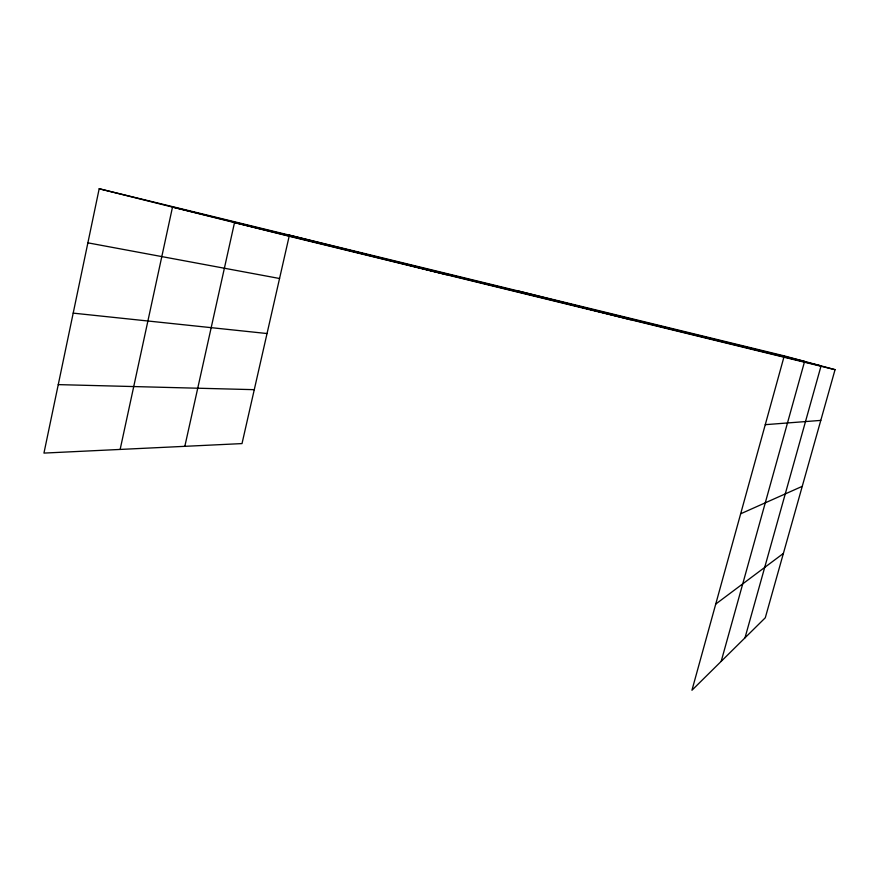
<?xml version="1.0" encoding="UTF-8"?>
<svg xmlns="http://www.w3.org/2000/svg" width="879" height="879" viewBox="0 0 879 879"><rect width="100%" height="100%" fill="white"/><g stroke="black" fill="none" stroke-linecap="round" stroke-linejoin="round"><path stroke-width="1.32" d="M99.184 188.754L43.95 453.092L242.011 443.587L289.158 236.253L99.184 188.754L784.255 355.885L835.05 369.685L765.29 617.772L691.949 690.246L784.255 355.885M120.148 449.433L172.504 207.081L804.604 361.412L721.187 661.349M184.832 446.334L234.517 222.596L821.074 365.884L744.996 637.824M715.726 604.082L783.376 553.44M740.656 513.797L802.252 486.34M765.257 424.678L820.788 420.393M58.256 384.617L254.273 389.672M73.199 313.133L267.04 333.537M87.889 242.835L279.555 278.5M289.158 236.253L835.05 369.685M288.081 234.836L446.488 274.709M517.61 290.828L630.518 319.692"/></g></svg>
